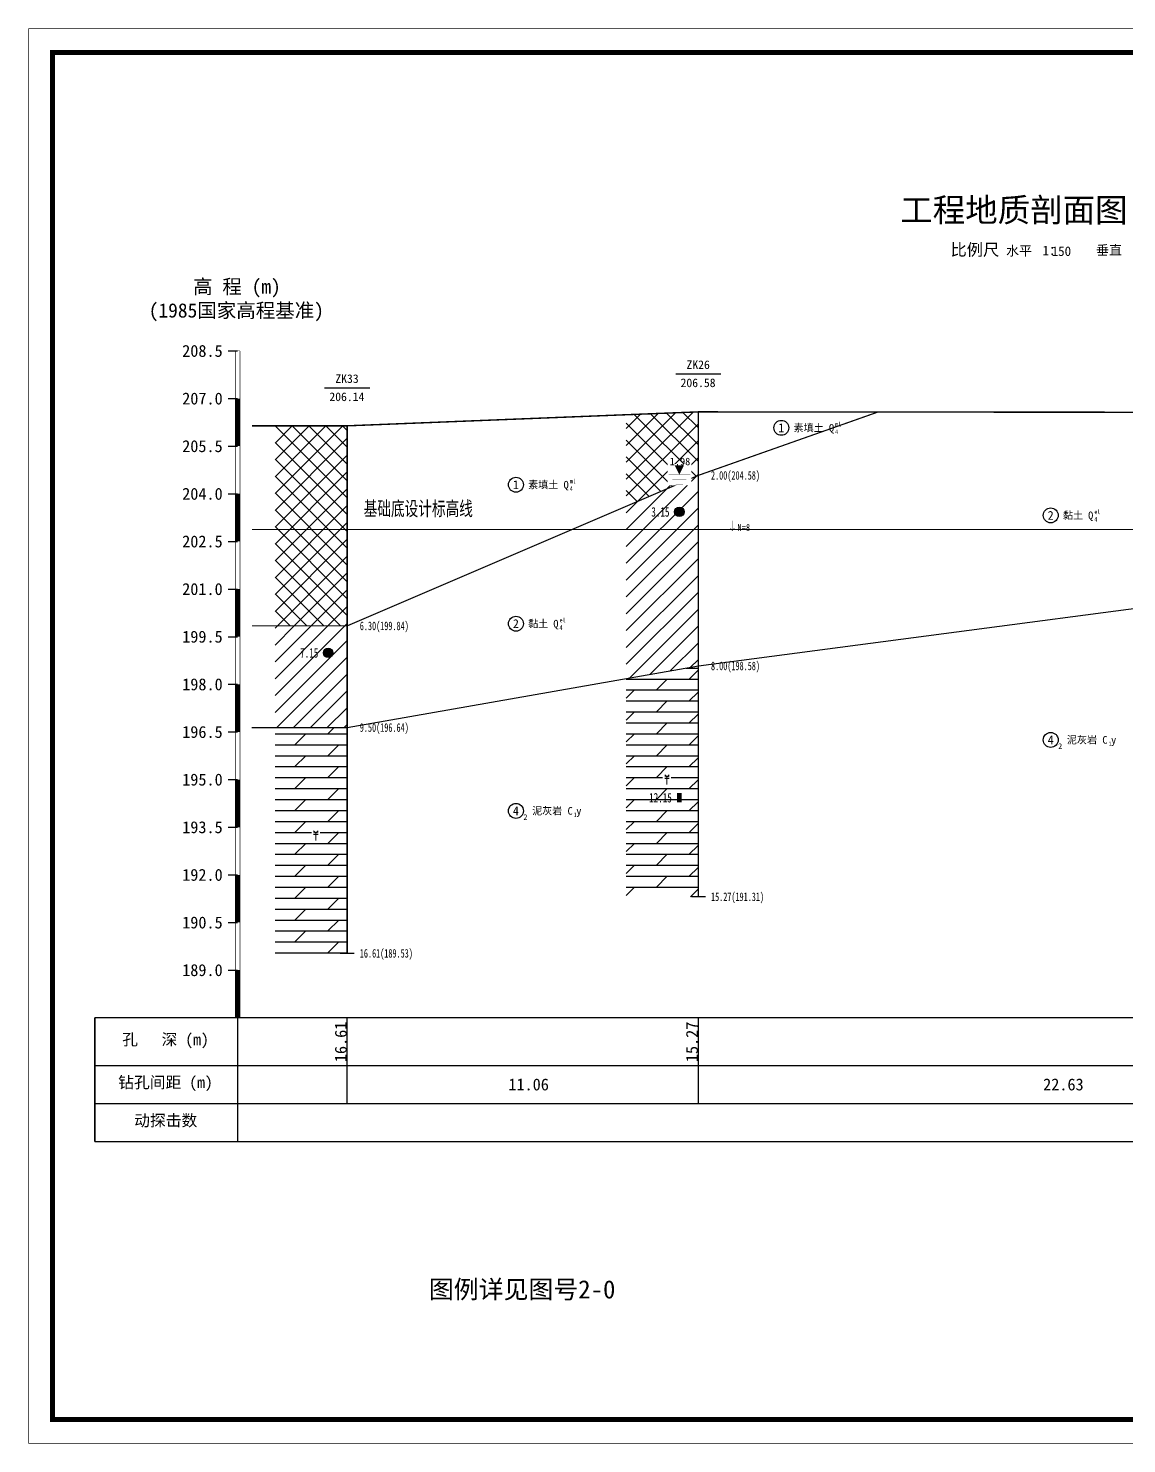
# Model space of a CAD drawing. Header units: millimetres. Extents: x -255 to 9196, y 129 to 426.
# Drawn here: x 6195.4 to 6426.1, y 129.3 to 426.4 of the extents above; entities that cross this region are included whole.
import ezdxf
from ezdxf.enums import TextEntityAlignment as Align

# ---------------------------------------------------------------- set-up
doc = ezdxf.new("R2010")
doc.units = ezdxf.units.MM
doc.linetypes.add('sx', pattern=[10, 5, 0, 5, 0])
for name, color, linetype in [('GiCAD_PouMian', 7, 'Continuous'), ('GICAD_QUYANG', 7, 'Continuous'), ('地质-图框', 7, 'Continuous'), ('地质-地层符号', 3, 'Continuous'), ('地质-地层线', 7, 'Continuous'), ('地质-地面线', 7, 'Continuous'), ('地质-填充花纹', 4, 'Continuous'), ('地质-文字', 7, 'Continuous'), ('地质-标注栏', 7, 'Continuous'), ('地质-标贯', 7, 'Continuous'), ('地质-水位线', 5, 'Continuous'), ('地质-钻孔', 7, 'Continuous')]:
    doc.layers.add(name, color=color, linetype=linetype)
doc.layers.add('不打印', color=7, linetype='Continuous', plot=False)
doc.styles.add('BG_ST', font='', dxfattribs={"width": 0.7})
doc.styles.add('LZ_FONTS_FS', font='simfang.ttf', dxfattribs={"width": 0.7})
doc.styles.add('LZ_PMT_LINE', font='', dxfattribs={"height": 2})
doc.styles.get("Standard").update_dxf_attribs({"font": 'simfang.ttf', "height": 2.5})
doc.styles.add('地下水位', font='', dxfattribs={"width": 0.7, "height": 1.58})
doc.styles.add('地层编号', font='', dxfattribs={"width": 0.7, "height": 1.85})
doc.styles.add('层底标注', font='', dxfattribs={"width": 0.7, "height": 1.8})
doc.styles.add('岩土名称', font='simfang.ttf', dxfattribs={"width": 0.7, "height": 1.55})
doc.styles.add('时代', font='', dxfattribs={"width": 0.7, "height": 1.6})
doc.styles.add('标注栏数据', font='simfang.ttf', dxfattribs={"width": 0.7, "height": 2.5})
doc.styles.add('标注栏项目', font='simfang.ttf', dxfattribs={"width": 0.7, "height": 3})
doc.styles.add('标贯动探', font='', dxfattribs={"width": 0.7, "height": 1.45})
doc.styles.add('标题', font='simfang.ttf', dxfattribs={"width": 0.7, "height": 8})
doc.styles.add('钻孔标注', font='', dxfattribs={"width": 0.7, "height": 1.8})
doc.styles.add('高程系统', font='simfang.ttf', dxfattribs={"width": 0.7, "height": 3})
doc.styles.get('BG_ST').set_extended_font_data('SimSun')
doc.styles.get('LZ_PMT_LINE').set_extended_font_data('SimSun')
doc.styles.get('地下水位').set_extended_font_data('FangSong_GB2312')
doc.styles.get('地层编号').set_extended_font_data('FangSong_GB2312')
doc.styles.get('层底标注').set_extended_font_data('FangSong_GB2312')
doc.styles.get('时代').set_extended_font_data('FangSong_GB2312')
doc.styles.get('标贯动探').set_extended_font_data('FangSong_GB2312')
doc.styles.get('钻孔标注').set_extended_font_data('FangSong_GB2312')
doc.linetypes.add('bzhjcx', pattern='A,0.001,[2,XX1.shx,S=1,R=0,X=1,Y=0],-2', length=2.001)
doc.linetypes.add('swx', pattern='A,7,-1.5,["●",LZ_PMT_LINE,S=0.05,R=0,X=0,Y=0],-1.5', length=10)
pattern_1 = [(0, (0, 0), (0, 2.3), []), (45, (0, 0), (4e-16, 4.5999997), [3.252691, -6.5053825])]
pattern_2 = [(45, (0, 0), (-1.767767, 1.767767), []), (135, (0, 0), (-1.767767, -1.767767), [])]
pattern_3 = [(45, (0, 0), (-1.767767, 1.767767), [])]

# ---------------------------------------------------------------- blocks, each defined once
blk = doc.blocks.new('WipeoutBlock')
blk.add_wipeout([(0, 0), (0, 1), (1, 1), (1, 0)])
blk = doc.blocks.new('FHzhong.dwg')
at = {"color": 1, "lineweight": 0}
for p, q in [((1.06, 1.62), (0.57, 2.04)), ((0.57, 1.62), (1.53, 1.62)), ((0.57, 1.25), (1.53, 1.25)), ((1.05, 0), (1.05, 1.62)), ((1.06, 1.62), (1.53, 2.04))]:
    blk.add_line(p, q, dxfattribs=at)
blk = doc.blocks.new('gkqy_yuan.dwg不标1')
at = {"layer": 'GiCAD_PouMian'}
h = blk.add_hatch(color=1, dxfattribs=at)
edge = h.paths.add_edge_path()
edge.add_arc((0, 0), 1, 0, 360)
at = {"layer": 'GICAD_QUYANG', "color": 1}
blk.add_circle((0, 0), 1, dxfattribs=at)
blk = doc.blocks.new('gkqy_yan.dwg不标1', base_point=(0, -1))
at = {"color": 1}
blk.add_solid([(-0.5, -2), (-0.5, 0), (0.5, -2), (0.5, 0)], dxfattribs=at)
blk = doc.blocks.new('gkbgfh')
at = {"linetype": 'Continuous'}
blk.add_wipeout([(-0.23, -0.2), (1.12, -0.2), (1.12, 2.33), (-0.23, 2.33)], dxfattribs=at).dxf.layer = '地质-标贯'
at = {"color": 1, "const_width": 0.1}
for points in [[(0.01, 0.61), (0.46, 0.08), (0.88, 0.64)], [(0.46, 2.13), (0.46, 0.08)]]:
    blk.add_lwpolyline(points, dxfattribs=at)
blk = doc.blocks.new('shuiweifh')
at = {"linetype": 'swx'}
blk.add_wipeout([(-2.47, -2.24), (2.54, -2.24), (2.54, 2.22), (-2.47, 2.22)], dxfattribs=at).dxf.layer = '地质-水位线'
at = {"color": 5}
blk.add_lwpolyline([(0, 0, 0, 2, 0), (0, 2, 2, 2, 0)], format="xyseb", dxfattribs=at)
for points, const_width in [([(-2.25, 0.02), (2.32, 0.02)], 0.075), ([(-1.5, -1), (1.5, -1)], 0.075), ([(-0.75, -2), (0.75, -2)], 0.05)]:
    blk.add_lwpolyline(points, dxfattribs=dict(at, const_width=const_width))

msp = doc.modelspace()

# ---------------------------------------------------------------- hatches: boundary and pattern name
at = {"layer": '地质-填充花纹', "linetype": 'Continuous'}
h = msp.add_hatch(dxfattribs=at)
h.set_pattern_fill('GKSTT', scale=0.5, style=0, pattern_type=2)
h.set_pattern_definition(pattern_2)
h.paths.add_polyline_path([(6335.98, 332.49), (6320.98, 326.07), (6320.98, 345.29), (6335.98, 345.88)])
h = msp.add_hatch(dxfattribs=at)
h.set_pattern_fill('GKSTT', scale=0.5, style=0, pattern_type=2)
h.set_pattern_definition(pattern_2)
h.paths.add_polyline_path([(6262.23, 300.96), (6247.23, 300.96), (6247.23, 342.96), (6262.23, 342.96)])
h = msp.add_hatch(dxfattribs=at)
h.set_pattern_fill('GKNXT', scale=0.5, style=0, pattern_type=2)
h.set_pattern_definition(pattern_3)
h.paths.add_polyline_path([(6335.98, 292.53), (6320.98, 289.9), (6320.98, 326.07), (6335.98, 332.49)])
h = msp.add_hatch(dxfattribs=at)
h.set_pattern_fill('GKNXT', scale=0.5, style=0, pattern_type=2)
h.set_pattern_definition(pattern_3)
h.paths.add_polyline_path([(6262.23, 279.62), (6247.23, 279.62), (6247.23, 300.96), (6262.23, 300.96)])
h = msp.add_hatch(dxfattribs=at)
h.set_pattern_fill('GKNHY1', scale=0.5, style=0, pattern_type=2)
h.set_pattern_definition(pattern_1)
h.paths.add_polyline_path([(6335.98, 244.09), (6320.98, 244.09), (6320.98, 289.9), (6335.98, 292.53)])
h = msp.add_hatch(dxfattribs=at)
h.set_pattern_fill('GKNHY1', scale=0.5, style=0, pattern_type=2)
h.set_pattern_definition(pattern_1)
h.paths.add_polyline_path([(6262.23, 232.22), (6247.23, 232.22), (6247.23, 279.62), (6262.23, 279.62)])

# ---------------------------------------------------------------- linework, layer by layer
at = {"layer": '地质-地层符号', "color": 7, "linetype": 'Continuous'}
for centre in [(6353.55, 342.54), (6297.82, 330.59), (6410.12, 324.16), (6297.82, 301.42), (6410.12, 277.02), (6297.82, 262.12)]:
    msp.add_ellipse(centre, major_axis=(0, 1.57), ratio=1, dxfattribs=at)
at = {"layer": '地质-地层线', "color": 4, "const_width": 0.25, "flags": 128}
msp.add_lwpolyline([(6242.38, 300.96), (6262.38, 300.96), (6336.13, 332.56), (6373.84, 345.86)], dxfattribs=at)
at = {"layer": '地质-地层线', "color": 4, "linetype": 'bzhjcx', "flags": 128}
msp.add_lwpolyline([(6242.38, 279.62), (6262.38, 279.62), (6336.13, 292.56), (6486.98, 312.42), (6571.6, 310.82)], dxfattribs=at)
at = {"layer": '地质-地面线', "color": 3, "linetype": 'Continuous', "const_width": 0.3}
msp.add_lwpolyline([(6242.38, 342.96), (6262.38, 342.96), (6336.13, 345.89), (6486.98, 345.76), (6571.6, 344.16), (6591.6, 344.16)], dxfattribs=at)
at = {"layer": '地质-标注栏', "color": 7, "linetype": 'Continuous', "const_width": 0.3}
for points in [[(6209.38, 218.69), (6209.38, 192.69)], [(6209.38, 192.69), (6601.6, 192.69)]]:
    msp.add_lwpolyline(points, dxfattribs=at)
at = {"layer": '地质-标注栏', "color": 7, "linetype": 'Continuous'}
for points in [[(6262.38, 208.69), (6262.38, 218.69)], [(6336.13, 208.69), (6336.13, 218.69)], [(6209.38, 208.69), (6601.6, 208.69)], [(6262.38, 200.69), (6262.38, 208.69)], [(6336.13, 200.69), (6336.13, 208.69)], [(6336.13, 200.69), (6336.13, 208.69)], [(6209.38, 200.69), (6601.6, 200.69)]]:
    msp.add_lwpolyline(points, dxfattribs=at)
at = {"layer": '地质-钻孔', "color": 7, "linetype": 'Continuous'}
for p, q in [((6331.39, 353.89), (6340.87, 353.89)), ((6257.64, 350.96), (6267.12, 350.96))]:
    msp.add_line(p, q, dxfattribs=at)
at = {"layer": '地质-钻孔', "color": 7, "linetype": 'sx', "const_width": 0.3, "flags": 128}
msp.add_lwpolyline([(6262.38, 342.96), (6262.38, 232.22)], dxfattribs=at)
at = {"layer": '地质-钻孔', "color": 7, "linetype": 'Continuous', "const_width": 0.3, "flags": 128}
for points in [[(6334.63, 244.09), (6337.63, 244.09)], [(6260.88, 232.22), (6263.88, 232.22)]]:
    msp.add_lwpolyline(points, dxfattribs=at)

# ---------------------------------------------------------------- block references
at = {"layer": 'GICAD_QUYANG', "linetype": 'Continuous'}
for p in [(6332.13, 324.89), (6258.38, 295.29)]:
    msp.add_blockref('gkqy_yuan.dwg不标1', p, dxfattribs=at)
at = {"layer": '地质-文字', "linetype": 'Continuous', "yscale": 140}
msp.add_blockref('WipeoutBlock', (6238.88, 218.69), dxfattribs=at)

# ---------------------------------------------------------------- texts
at = {"style": 'LZ_FONTS_FS'}
for s, height, p in [('比例尺', 2.5, (6389.08, 378.69, -12.5)), ('水平', 2, (6400.75, 378.71, -12.5)), ('1：', 2, (6408.4, 378.78, -12.5)), ('150', 2, (6410.32, 378.62, -12.5)), ('垂直', 2, (6419.64, 378.86, -12.5))]:
    msp.add_text(s, height=height, dxfattribs=at).set_placement(p)
at = {"linetype": 'Continuous', "style": 'BG_ST', "width": 0.7}
msp.add_text('基础底设计标高线', height=3, dxfattribs=at).set_placement((6265.85, 323.19), align=Align.BOTTOM_LEFT)
msp.add_text('图例详见图号2-0', height=3.83).set_placement((6299.13, 159.75), align=Align.CENTER)
at = {"layer": 'GiCAD_PouMian', "color": 7, "style": '标题'}
msp.add_text('工程地质剖面图', height=5, dxfattribs=at).set_placement((6378.52, 385.77))
at = {"layer": 'GICAD_QUYANG', "color": 1, "linetype": 'Continuous', "width": 0.7}
for s, p in [('3.15', (6326.25, 323.89)), ('7.15', (6252.51, 294.29))]:
    msp.add_text(s, height=2, dxfattribs=at).set_placement(p)
at = {"layer": '地质-地层符号', "color": 7, "linetype": 'Continuous'}
for s, height, style, p in [('1', 1.85, '地层编号', (6352.91, 341.62)), ('素填土', 1.55, '岩土名称', (6356.12, 341.77)), ('Q', 1.6, '时代', (6363.55, 341.74)), ('1', 1.85, '地层编号', (6297.18, 329.67)), ('素填土', 1.55, '岩土名称', (6300.38, 329.82)), ('Q', 1.6, '时代', (6307.82, 329.79)), ('2', 1.85, '地层编号', (6409.48, 323.23)), ('黏土', 1.55, '岩土名称', (6412.68, 323.38)), ('Q', 1.6, '时代', (6417.97, 323.36)), ('2', 1.85, '地层编号', (6297.18, 300.5)), ('黏土', 1.55, '岩土名称', (6300.38, 300.65)), ('Q', 1.6, '时代', (6305.67, 300.62)), ('4', 1.85, '地层编号', (6409.48, 276.1)), ('泥灰岩', 1.55, '岩土名称', (6413.51, 276.25)), ('C', 1.6, '时代', (6420.95, 276.22)), ('y', 1.6, '时代', (6422.79, 276.22)), ('2', 1.2, '地层编号', (6411.68, 275.1)), ('4', 1.85, '地层编号', (6297.18, 261.2)), ('泥灰岩', 1.55, '岩土名称', (6301.22, 261.35)), ('C', 1.6, '时代', (6308.65, 261.32)), ('y', 1.6, '时代', (6310.49, 261.32)), ('2', 1.2, '地层编号', (6299.38, 260.2))]:
    msp.add_text(s, height=height, dxfattribs=dict(at, style=style)).set_placement(p)
at = {"layer": '地质-地层符号', "color": 7, "linetype": 'Continuous', "style": '时代', "width": 0.8}
for s, p in [('4', (6364.86, 341.24)), ('ml', (6364.86, 342.81)), ('4', (6309.13, 329.29)), ('ml', (6309.13, 330.86)), ('el', (6419.28, 324.42)), ('4', (6419.28, 322.86)), ('4', (6306.98, 300.12)), ('el', (6306.98, 301.69)), ('1', (6422.26, 275.72)), ('1', (6309.96, 260.82))]:
    msp.add_text(s, height=0.96, dxfattribs=at).set_placement(p)
at = {"layer": '地质-文字', "color": 7, "linetype": 'Continuous', "style": '高程系统'}
for s, p in [('高 程 (m)', (6230.04, 370.69)), ('(1985国家高程基准)', (6220.7, 365.69))]:
    msp.add_text(s, height=3, dxfattribs=at).set_placement(p)
at = {"layer": '地质-文字', "color": 7, "linetype": 'Continuous', "style": '层底标注', "width": 0.7}
for s, p in [('2.00(204.58)', (6338.78, 331.66)), ('6.30(199.84)', (6265.03, 300.06)), ('8.00(198.58)', (6338.78, 291.66)), ('9.50(196.64)', (6265.03, 278.72)), ('15.27(191.31)', (6338.78, 243.19)), ('16.61(189.53)', (6265.03, 231.32))]:
    msp.add_text(s, height=1.8, dxfattribs=at).set_placement(p)
at = {"layer": '地质-标注栏', "color": 7, "linetype": 'Continuous', "style": '标注栏数据'}
for s, p in [('16.61', (6262.28, 209.37)), ('15.27', (6336.03, 209.37))]:
    msp.add_text(s, height=2.5, rotation=90, dxfattribs=at).set_placement(p)
at = {"layer": '地质-标注栏', "color": 7, "linetype": 'Continuous', "style": '标注栏项目'}
for s, p in [('孔   深 (m)', (6215.13, 212.19)), ('钻孔间距 (m)', (6214.29, 203.19)), ('动探击数', (6217.65, 195.19))]:
    msp.add_text(s, height=2.43, dxfattribs=at).set_placement(p, align=Align.BOTTOM_LEFT)
at = {"layer": '地质-标注栏', "color": 7, "linetype": 'Continuous', "style": '标注栏数据'}
for s, p in [('11.06', (6296.23, 203.44)), ('22.63', (6408.53, 203.44))]:
    msp.add_text(s, height=2.5, dxfattribs=at).set_placement(p)
at = {"layer": '地质-标贯', "color": 6, "linetype": 'Continuous', "style": '标贯动探', "width": 0.9}
msp.add_text('N=8', height=1.45, dxfattribs=at).set_placement((6344.33, 320.89))
at = {"layer": '地质-钻孔', "color": 7, "linetype": 'Continuous', "style": '钻孔标注'}
for s, p in [('ZK26', (6333.64, 354.89)), ('ZK33', (6259.89, 351.96)), ('206.58', (6332.39, 351.09)), ('206.14', (6258.64, 348.16))]:
    msp.add_text(s, height=1.8, dxfattribs=at).set_placement(p)

# ---------------------------------------------------------------- next in the draw order: linework, layer by layer
at = {"layer": '地质-文字', "color": 0, "linetype": 'Continuous'}
for p, q in [((6237.38, 358.69), (6239.38, 358.69)), ((6237.38, 348.69), (6239.38, 348.69)), ((6237.38, 338.69), (6239.38, 338.69)), ((6237.38, 328.69), (6239.38, 328.69)), ((6237.38, 318.69), (6239.38, 318.69)), ((6237.38, 308.69), (6239.38, 308.69)), ((6237.38, 298.69), (6239.38, 298.69)), ((6237.38, 288.69), (6239.38, 288.69)), ((6237.38, 278.69), (6239.38, 278.69)), ((6237.38, 268.69), (6239.38, 268.69)), ((6237.38, 258.69), (6239.38, 258.69)), ((6237.38, 248.69), (6239.38, 248.69)), ((6237.38, 238.69), (6239.38, 238.69)), ((6237.38, 228.69), (6239.38, 228.69))]:
    msp.add_line(p, q, dxfattribs=at)
at = {"layer": '地质-文字', "color": 0, "linetype": 'Continuous', "flags": 128}
for points, const_width in [([(6238.88, 358.69), (6239.88, 358.69)], 0.1), ([(6238.88, 358.69), (6238.88, 218.69)], 0.1), ([(6239.88, 358.69), (6239.88, 218.69)], 0.1), ([(6239.38, 348.69), (6239.38, 338.69)], 1), ([(6239.38, 328.69), (6239.38, 318.69)], 1), ([(6239.38, 308.69), (6239.38, 298.69)], 1), ([(6239.38, 288.69), (6239.38, 278.69)], 1), ([(6239.38, 268.69), (6239.38, 258.69)], 1), ([(6239.38, 248.69), (6239.38, 238.69)], 1), ([(6239.38, 228.69), (6239.38, 218.69)], 1)]:
    msp.add_lwpolyline(points, dxfattribs=dict(at, const_width=const_width))
at = {"layer": '地质-标注栏', "color": 7, "linetype": 'Continuous', "const_width": 0.3}
for points in [[(6209.38, 218.69), (6601.6, 218.69)], [(6239.38, 218.69), (6239.38, 192.69)]]:
    msp.add_lwpolyline(points, dxfattribs=at)

# ---------------------------------------------------------------- next in the draw order: block references
at = {"layer": '地质-填充花纹', "linetype": 'Continuous', "xscale": 1.762031016557375}
for p, yscale in [((6328.64, 267.26), 2.838761826268114), ((6254.89, 255.53), 2.838761826268143)]:
    msp.add_blockref('WipeoutBlock', p, dxfattribs=dict(at, yscale=yscale))

# ---------------------------------------------------------------- next in the draw order: block references
at = {"layer": 'GICAD_QUYANG', "linetype": 'Continuous'}
msp.add_blockref('gkqy_yan.dwg不标1', (6332.13, 264.89), dxfattribs=at)
at = {"layer": '地质-填充花纹', "linetype": 'Continuous'}
for p in [(6328.48, 267.65), (6254.73, 255.92)]:
    msp.add_blockref('FHzhong.dwg', p, dxfattribs=at)
at = {"layer": '地质-文字', "linetype": 'Continuous', "xscale": 9.048648648648305, "yscale": 2.778378378378386}
for p in [(6227.73, 357.44), (6227.73, 347.44), (6227.73, 337.44), (6227.73, 327.44), (6227.73, 317.44), (6227.73, 307.44), (6227.73, 297.44), (6227.73, 287.44), (6227.73, 277.44), (6227.73, 267.44), (6227.73, 257.44), (6227.73, 247.44), (6227.73, 237.44), (6227.73, 227.44)]:
    msp.add_blockref('WipeoutBlock', p, dxfattribs=at)

# ---------------------------------------------------------------- next in the draw order: texts
at = {"layer": 'GICAD_QUYANG', "color": 1, "linetype": 'Continuous', "width": 0.7}
msp.add_text('12.15', height=2, dxfattribs=at).set_placement((6325.79, 263.89))

# ---------------------------------------------------------------- next in the draw order: linework, layer by layer
at = {"layer": '不打印', "linetype": 'Continuous', "const_width": 0.15}
msp.add_lwpolyline([(6195.49, 129.34), (6615.49, 129.34), (6615.49, 426.34), (6195.49, 426.34), (6195.49, 129.34)], dxfattribs=at)
at = {"layer": '地质-图框', "linetype": 'Continuous', "const_width": 1}
msp.add_lwpolyline([(6200.49, 134.34), (6610.49, 134.34), (6610.49, 421.34), (6200.49, 421.34), (6200.49, 134.34), (6610.49, 134.34)], dxfattribs=at)

# ---------------------------------------------------------------- next in the draw order: texts
at = {"layer": '地质-文字', "color": 7, "linetype": 'Continuous', "style": '高程系统'}
for s, p in [('208.5', (6227.73, 357.44)), ('207.0', (6227.73, 347.44)), ('205.5', (6227.73, 337.44)), ('204.0', (6227.73, 327.44)), ('202.5', (6227.73, 317.44)), ('201.0', (6227.73, 307.44)), ('199.5', (6227.73, 297.44)), ('198.0', (6227.73, 287.44)), ('196.5', (6227.73, 277.44)), ('195.0', (6227.73, 267.44)), ('193.5', (6227.73, 257.44)), ('192.0', (6227.73, 247.44)), ('190.5', (6227.73, 237.44)), ('189.0', (6227.73, 227.44))]:
    msp.add_text(s, height=2.5, dxfattribs=at).set_placement(p)

# ---------------------------------------------------------------- next in the draw order: block references
at = {"layer": '地质-标贯', "color": 7, "linetype": 'Continuous'}
msp.add_blockref('gkbgfh', (6342.83, 320.89), dxfattribs=at)
at = {"layer": '地质-水位线', "color": 7, "linetype": 'swx'}
msp.add_blockref('shuiweifh', (6332.13, 332.69), dxfattribs=at)

# ---------------------------------------------------------------- next in the draw order: linework, layer by layer
at = {"color": 6, "linetype": 'swx', "const_width": 0.2, "flags": 128}
msp.add_lwpolyline([(6242.39, 321.19), (6591.6, 321.19)], dxfattribs=at)
at = {"layer": '地质-钻孔', "color": 7, "linetype": 'sx', "const_width": 0.3, "flags": 128}
msp.add_lwpolyline([(6336.13, 345.89), (6336.13, 244.09)], dxfattribs=at)

# ---------------------------------------------------------------- next in the draw order: texts
at = {"layer": '地质-水位线', "color": 5, "linetype": 'swx', "style": '地下水位'}
msp.add_text('1.98', height=1.58, dxfattribs=at).set_placement((6330.13, 334.69))

doc.saveas('drawing.dxf')
